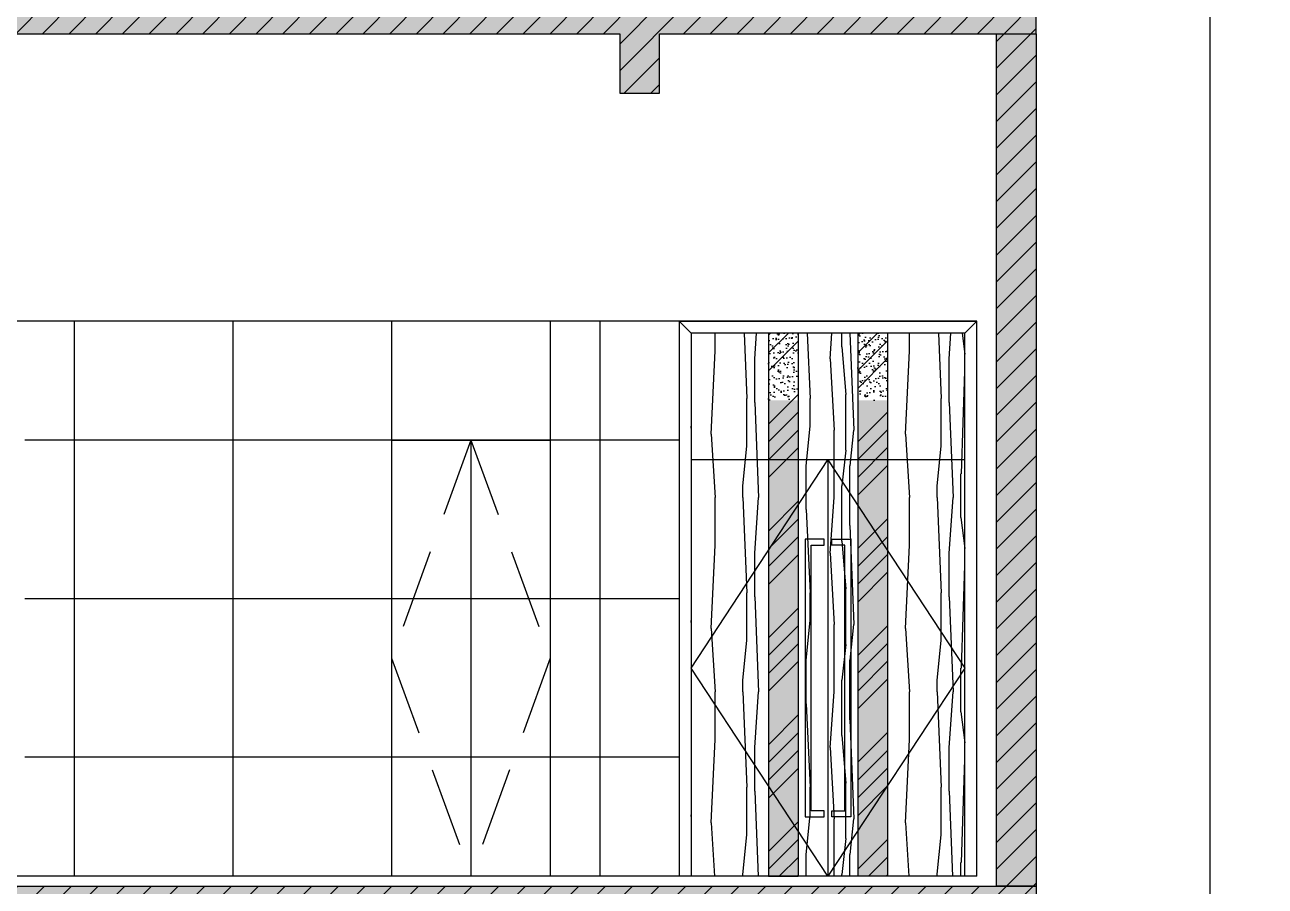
# Model space of a CAD drawing. Header units: millimetres. Extents: x 110215 to 630040, y -488650 to 141897.
# Drawn here: x 393081 to 399335, y -1815 to 2530 of the extents above; entities that cross this region are included whole.
import ezdxf
from ezdxf.xclip import XClip

# ---------------------------------------------------------------- set-up
doc = ezdxf.new("R2010")
doc.units = ezdxf.units.MM
doc.header["$LTSCALE"] = 1000
doc.header["$XCLIPFRAME"] = 0
doc.linetypes.add('_DASH', pattern=[0.6, 0.4, -0.2])
doc.linetypes.add('DOTE', pattern=[2.42, 2, -0.2, 0.02, -0.2])
for name, color, linetype in [('0-140a立面通高转折线', 2, 'Continuous'), ('0-140c立面材料填充', 250, 'Continuous'), ('0-140d立面材料分隔', 146, 'Continuous'), ('0-140立面图剖切线', 4, 'Continuous')]:
    doc.layers.add(name, color=color, linetype=linetype)
pattern_1 = [(50, (-3515.44, 27557.11), (182.18467, -15.939086), [19.05, -209.55]), (355, (-3515.44, 27557.1), (-35.24342, 191.056845), [15.24, -167.64058]), (100.451445, (-3500.26, 27555.78), (146.94125, 175.11775), [16.19001, -178.090245]), (46.1842, (-3515.44, 27607.9), (271.07904, -42.04233), [28.575, -314.325]), (96.63556, (-3492.85, 27604.4), (237.40413, 247.42612), [24.28502, -267.1356]), (351.18415, (-3515.44, 27607.9), (237.40413, 247.42612), [22.85997, -251.45973]), (21, (-3490.04, 27595.21), (151.61439, -102.2652), [19.05, -209.55]), (326, (-3490.04, 27595.2), (61.80203, 184.18797), [15.24, -167.64]), (71.451445, (-3477.41, 27586.69), (213.41642, 81.92277), [16.19001, -178.08994]), (37.5, (-3515.444, 27557.11), (3.088603, 84.555039), [0, -165.608, 0, -170.18, 0, -168.275]), (7.5, (-3515.44, 27557.11), (66.819663, 100.180575), [0, -97.028, 0, -161.798, 0, -64.135]), (327.5, (-3572.086, 27557.11), (135.590595, -5.728744), [0, -63.5, 0, -198.12, 0, -262.89]), (317.5, (-3597.49, 27557.11), (148.12918, 25.42649), [0, -82.55, 0, -131.572, 0, -186.69])]
pattern_2 = [(45, (-3515.44, 27557.11), (-67.35192, 67.35192), [])]
pattern_3 = [(37.5, (481089.714, -264378.034), (-1.6000313, 48.9413237), [0, -38.608, 0, -43.18, 0, -41.275]), (7.5, (481089.714, -264378.034), (44.952328, 71.68251), [0, -20.828, 0, -34.798, 0, -13.335]), (327.5, (481058.47, -264378.034), (79.099237, 0.1437185), [0, -12.7, 0, -45.72, 0, -59.69]), (317.5, (481058.47, -264378.034), (76.355645, 22.292932), [0, -6.35, 0, -29.972, 0, -34.29])]
pattern_4 = [(45, (481089.7, -264378.03), (-269.4077, 269.4077), []), (45, (481179.5, -264378.03), (-269.4077, 269.4077), []), (45, (481269.3, -264378.03), (-269.4077, 269.4077), []), (45, (481359.12, -264378.03), (-269.4077, 269.4077), [])]

# ---------------------------------------------------------------- blocks, each defined once
blk = doc.blocks.new('dsfxdsfs')
h = blk.add_hatch()
h.set_pattern_fill('ANSI31', color=250, scale=30)
h.paths.add_polyline_path([(363296, -23358.4), (363296, -23508.4), (363762.4, -23508.4), (363762.4, -24208.4), (364356.9, -24208.4), (364356.9, -23508.4), (366140.2, -23508.4), (366140.2, -24208.4), (366640.2, -24208.4), (366640.2, -23508.4), (368940.2, -23508.4), (368940.2, -24208.4), (369440.2, -24208.4), (369440.2, -23508.4), (371591.1, -23508.4), (371591.1, -24208.4), (372191.3, -24208.4), (372191.3, -23508.4), (375561.3, -23508.4), (375561.3, -24208.4), (376161.3, -24208.4), (376161.3, -23508.4), (378510.1, -23508.4), (378510.1, -24208.4), (379010.1, -24208.4), (379010.1, -23508.4), (381810.4, -23508.4), (381810.4, -24208.4), (382410.4, -24208.4), (382410.4, -23508.4), (384910.1, -23508.4), (384910.1, -24208.4), (385410.1, -24208.4), (385410.1, -23508.4), (387759.1, -23508.4), (387759.1, -24208.4), (388359.1, -24208.4), (388359.1, -23508.4), (391860.1, -23508.4), (391860.1, -24208.4), (392460.1, -24208.4), (392460.2, -23508.4), (392560.1, -23508.4), (392560.1, -23358.4)])
h.paths.add_polyline_path([(363296, -27808), (392560.1, -27808), (392560.1, -27958), (363296, -27958)])
at = {"layer": '0-140c立面材料填充'}
h = blk.add_hatch(dxfattribs=at)
h.set_pattern_fill('AR-CONC', color=256)
h.paths.add_polyline_path([(363296, -27808), (392560.1, -27808), (392560.1, -27958), (363296, -27958)])
h.paths.add_polyline_path([(363296, -23358.4), (363296, -23508.4), (363762.4, -23508.4), (363762.4, -24208.4), (364356.9, -24208.4), (364356.9, -23508.4), (366140.2, -23508.4), (366140.2, -24208.4), (366640.2, -24208.4), (366640.2, -23508.4), (368940.2, -23508.4), (368940.2, -24208.4), (369440.2, -24208.4), (369440.2, -23508.4), (371591.1, -23508.4), (371591.1, -24208.4), (372191.3, -24208.4), (372191.3, -23508.4), (375561.3, -23508.4), (375561.3, -24208.4), (376161.3, -24208.4), (376161.3, -23508.4), (378510.1, -23508.4), (378510.1, -24208.4), (379010.1, -24208.4), (379010.1, -23508.4), (381810.4, -23508.4), (381810.4, -24208.4), (382410.4, -24208.4), (382410.4, -23508.4), (384910.1, -23508.4), (384910.1, -24208.4), (385410.1, -24208.4), (385410.1, -23508.4), (387759.1, -23508.4), (387759.1, -24208.4), (388359.1, -24208.4), (388359.1, -23508.4), (391860.1, -23508.4), (391860.1, -24208.4), (392460.1, -24208.4), (392460.2, -23508.4), (392560.1, -23508.4), (392560.1, -23358.4)])
blk.add_lwpolyline([(368940.2, -24208.4), (369440.2, -24208.4), (369440.2, -23508.4), (371591.1, -23508.4), (371591.1, -24208.4), (372191.3, -24208.4), (372191.3, -23508.4), (375561.3, -23508.4), (375561.3, -24208.4), (376161.3, -24208.4), (376161.3, -23508.4), (378510.1, -23508.4), (378510.1, -24208.4), (379010.1, -24208.4), (379010.1, -23508.4), (381810.4, -23508.4)])
at = {"layer": '0-140d立面材料分隔'}
for p, q in [((392460.2, -25058), (367446, -25058)), ((392460.2, -25068), (367446, -25068)), ((392460.2, -25448), (367446, -25448)), ((392460.2, -25458), (367446, -25458)), ((392460.2, -25558), (367446, -25558))]:
    blk.add_line(p, q, dxfattribs=at)
at = {"layer": '0-140立面图剖切线'}
for p, q in [((392560.1, -24958), (363296, -24958)), ((392560.1, -27758), (363296, -27758))]:
    blk.add_line(p, q, dxfattribs=at)
blk = doc.blocks.new('dfsdsa')
h = blk.add_hatch()
h.set_pattern_fill('WD木纹1', color=250, scale=20, style=0, pattern_type=2)
h.set_pattern_definition([(90, (2478756, 95059.8), (-980, 6e-14), [140, -840]), (272.29061, (2478756, 95059.8), (980, -3e-06), [500.4, -24019.192]), (272.29061, (2478756, 96039.8), (980, -3e-06), [500.4, -24019.192]), (272.29061, (2478756, 97019.8), (980, -3e-06), [500.4, -24019.192]), (272.29061, (2478756, 97999.8), (980, -3e-06), [500.4, -24019.192]), (272.29061, (2478756, 98979.8), (980, -3e-06), [500.4, -24019.192]), (272.29061, (2478756, 99959.8), (980, -3e-06), [500.4, -24019.192]), (272.29061, (2478756, 100939.8), (980, -3e-06), [500.4, -24019.192]), (272.29061, (2478756, 101919.8), (980, -3e-06), [500.4, -24019.192]), (272.29061, (2478756, 102899.8), (980, -3e-06), [500.4, -24019.192]), (272.29061, (2478756, 103879.8), (980, -3e-06), [500.4, -24019.192]), (272.29061, (2478756, 104859.8), (980, -3e-06), [500.4, -24019.192]), (272.29061, (2478756, 105839.8), (980, -3e-06), [500.4, -24019.192]), (272.29061, (2478756, 106819.8), (980, -3e-06), [500.4, -24019.192]), (272.29061, (2478756, 107799.8), (980, -3e-06), [500.4, -24019.192]), (272.29061, (2478756, 108779.8), (980, -3e-06), [500.4, -24019.192]), (272.29061, (2478756, 109759.8), (980, -3e-06), [500.4, -24019.192]), (272.29061, (2478756, 110739.8), (980, -3e-06), [500.4, -24019.192]), (272.29061, (2478756, 111719.8), (980, -3e-06), [500.4, -24019.192]), (272.29061, (2478756, 112699.8), (980, -3e-06), [500.4, -24019.192]), (272.29061, (2478756, 113679.8), (980, -3e-06), [500.4, -24019.192]), (272.29061, (2478756, 114659.8), (980, -3e-06), [500.4, -24019.192]), (272.29061, (2478756, 115639.8), (980, -3e-06), [500.4, -24019.192]), (272.29061, (2478756, 116619.8), (980, -3e-06), [500.4, -24019.192]), (272.29061, (2478756, 117599.8), (980, -3e-06), [500.4, -24019.192]), (272.29061, (2478756, 118579.8), (980, -3e-06), [500.4, -24019.192]), (83.65981, (2478756, 94379.8), (4e-05, 8820), [181.1077, -8693.1697]), (83.65981, (2478756, 95359.8), (4e-05, 8820), [181.1077, -8693.1697]), (83.65981, (2478756, 96339.8), (4e-05, 8820), [181.1077, -8693.1697]), (83.65981, (2478756, 97319.8), (4e-05, 8820), [181.1077, -8693.1697]), (83.65981, (2478756, 98299.8), (4e-05, 8820), [181.1077, -8693.1697]), (83.65981, (2478756, 99279.8), (4e-05, 8820), [181.1077, -8693.1697]), (83.65981, (2478756, 100259.8), (4e-05, 8820), [181.1077, -8693.1697]), (83.65981, (2478756, 101239.8), (4e-05, 8820), [181.1077, -8693.1697]), (83.65981, (2478756, 102219.8), (4e-05, 8820), [181.1077, -8693.1697]), (90, (2478756, 94219.8), (-980, 6e-14), [160, -820]), (90, (2478716, 94979.8), (-980, 6e-14), [220, -760]), (274.76364, (2478716, 94979.8), (980, -5e-06), [240.832, -11559.931]), (274.76364, (2478716, 95959.8), (980, -5e-06), [240.832, -11559.931]), (274.76364, (2478716, 96939.8), (980, -5e-06), [240.832, -11559.931]), (274.76364, (2478716, 97919.8), (980, -5e-06), [240.832, -11559.931]), (274.76364, (2478716, 98899.8), (980, -5e-06), [240.832, -11559.931]), (274.76364, (2478716, 99879.8), (980, -5e-06), [240.832, -11559.931]), (274.76364, (2478716, 100859.8), (980, -5e-06), [240.832, -11559.931]), (274.76364, (2478716, 101839.8), (980, -5e-06), [240.832, -11559.931]), (274.76364, (2478716, 102819.8), (980, -5e-06), [240.832, -11559.931]), (274.76364, (2478716, 103799.8), (980, -5e-06), [240.832, -11559.931]), (274.76364, (2478716, 104779.8), (980, -5e-06), [240.832, -11559.931]), (274.76364, (2478716, 105759.8), (980, -5e-06), [240.832, -11559.931]), (90, (2478736, 94459.8), (-980, 6e-14), [280, -700]), (83.65981, (2478716, 94279.8), (4e-05, 8820), [181.1077, -8693.1697]), (83.65981, (2478716, 95259.8), (4e-05, 8820), [181.1077, -8693.1697]), (83.65981, (2478716, 96239.8), (4e-05, 8820), [181.1077, -8693.1697]), (83.65981, (2478716, 97219.8), (4e-05, 8820), [181.1077, -8693.1697]), (83.65981, (2478716, 98199.8), (4e-05, 8820), [181.1077, -8693.1697]), (83.65981, (2478716, 99179.8), (4e-05, 8820), [181.1077, -8693.1697]), (83.65981, (2478716, 100159.8), (4e-05, 8820), [181.1077, -8693.1697]), (83.65981, (2478716, 101139.8), (4e-05, 8820), [181.1077, -8693.1697]), (83.65981, (2478716, 102119.8), (4e-05, 8820), [181.1077, -8693.1697]), (90, (2478716, 94219.8), (-980, 6e-14), [60, -920]), (85.914383, (2478656, 94919.8), (6e-05, 13720), [280.7134, -13474.242]), (85.914383, (2478656, 95899.8), (6e-05, 13720), [280.7134, -13474.242]), (85.914383, (2478656, 96879.8), (6e-05, 13720), [280.7134, -13474.242]), (85.914383, (2478656, 97859.8), (6e-05, 13720), [280.7134, -13474.242]), (85.914383, (2478656, 98839.8), (6e-05, 13720), [280.7134, -13474.242]), (85.914383, (2478656, 99819.8), (6e-05, 13720), [280.7134, -13474.242]), (85.914383, (2478656, 100799.8), (6e-05, 13720), [280.7134, -13474.242]), (85.914383, (2478656, 101779.8), (6e-05, 13720), [280.7134, -13474.242]), (85.914383, (2478656, 102759.8), (6e-05, 13720), [280.7134, -13474.242]), (85.914383, (2478656, 103739.8), (6e-05, 13720), [280.7134, -13474.242]), (85.914383, (2478656, 104719.8), (6e-05, 13720), [280.7134, -13474.242]), (85.914383, (2478656, 105699.8), (6e-05, 13720), [280.7134, -13474.242]), (85.914383, (2478656, 106679.8), (6e-05, 13720), [280.7134, -13474.242]), (85.914383, (2478656, 107659.8), (6e-05, 13720), [280.7134, -13474.242]), (85.914383, (2478656, 108639.8), (6e-05, 13720), [280.7134, -13474.242]), (273.17983, (2478656, 94919.8), (980, -3e-06), [360.555, -17306.646]), (273.17983, (2478656, 95899.8), (980, -3e-06), [360.555, -17306.646]), (273.17983, (2478656, 96879.8), (980, -3e-06), [360.555, -17306.646]), (273.17983, (2478656, 97859.8), (980, -3e-06), [360.555, -17306.646]), (273.17983, (2478656, 98839.8), (980, -3e-06), [360.555, -17306.646]), (273.17983, (2478656, 99819.8), (980, -3e-06), [360.555, -17306.646]), (273.17983, (2478656, 100799.8), (980, -3e-06), [360.555, -17306.646]), (273.17983, (2478656, 101779.8), (980, -3e-06), [360.555, -17306.646]), (273.17983, (2478656, 102759.8), (980, -3e-06), [360.555, -17306.646]), (273.17983, (2478656, 103739.8), (980, -3e-06), [360.555, -17306.646]), (273.17983, (2478656, 104719.8), (980, -3e-06), [360.555, -17306.646]), (273.17983, (2478656, 105699.8), (980, -3e-06), [360.555, -17306.646]), (273.17983, (2478656, 106679.8), (980, -3e-06), [360.555, -17306.646]), (273.17983, (2478656, 107659.8), (980, -3e-06), [360.555, -17306.646]), (273.17983, (2478656, 108639.8), (980, -3e-06), [360.555, -17306.646]), (273.17983, (2478656, 109619.8), (980, -3e-06), [360.555, -17306.646]), (273.17983, (2478656, 110599.8), (980, -3e-06), [360.555, -17306.646]), (273.17983, (2478656, 111579.8), (980, -3e-06), [360.555, -17306.646]), (273.17983, (2478656, 112559.8), (980, -3e-06), [360.555, -17306.646]), (90, (2478676, 94219.8), (-980, 6e-14), [340, -640]), (87.27369, (2478856, 94779.8), (-3e-06, 20580), [420.476, -20182.844]), (87.27369, (2478856, 95759.8), (-3e-06, 20580), [420.476, -20182.844]), (87.27369, (2478856, 96739.8), (-3e-06, 20580), [420.476, -20182.844]), (87.27369, (2478856, 97719.8), (-3e-06, 20580), [420.476, -20182.844]), (87.27369, (2478856, 98699.8), (-3e-06, 20580), [420.476, -20182.844]), (87.27369, (2478856, 99679.8), (-3e-06, 20580), [420.476, -20182.844]), (87.27369, (2478856, 100659.8), (-3e-06, 20580), [420.476, -20182.844]), (87.27369, (2478856, 101639.8), (-3e-06, 20580), [420.476, -20182.844]), (87.27369, (2478856, 102619.8), (-3e-06, 20580), [420.476, -20182.844]), (87.27369, (2478856, 103599.8), (-3e-06, 20580), [420.476, -20182.844]), (87.27369, (2478856, 104579.8), (-3e-06, 20580), [420.476, -20182.844]), (87.27369, (2478856, 105559.8), (-3e-06, 20580), [420.476, -20182.844]), (87.27369, (2478856, 106539.8), (-3e-06, 20580), [420.476, -20182.844]), (87.27369, (2478856, 107519.8), (-3e-06, 20580), [420.476, -20182.844]), (87.27369, (2478856, 108499.8), (-3e-06, 20580), [420.476, -20182.844]), (87.27369, (2478856, 109479.8), (-3e-06, 20580), [420.476, -20182.844]), (87.27369, (2478856, 110459.8), (-3e-06, 20580), [420.476, -20182.844]), (87.27369, (2478856, 111439.8), (-3e-06, 20580), [420.476, -20182.844]), (87.27369, (2478856, 112419.8), (-3e-06, 20580), [420.476, -20182.844]), (87.27369, (2478856, 113399.8), (-3e-06, 20580), [420.476, -20182.844]), (87.27369, (2478856, 114379.8), (-3e-06, 20580), [420.476, -20182.844]), (90, (2478856, 94479.8), (-980, 6e-14), [300, -680]), (274.398705, (2478856, 94479.8), (980, 3e-06), [260.768, -12516.8686]), (274.398705, (2478856, 95459.8), (980, 3e-06), [260.768, -12516.8686]), (274.398705, (2478856, 96439.8), (980, 3e-06), [260.768, -12516.8686]), (274.398705, (2478856, 97419.8), (980, 3e-06), [260.768, -12516.8686]), (274.398705, (2478856, 98399.8), (980, 3e-06), [260.768, -12516.8686]), (274.398705, (2478856, 99379.8), (980, 3e-06), [260.768, -12516.8686]), (274.398705, (2478856, 100359.8), (980, 3e-06), [260.768, -12516.8686]), (274.398705, (2478856, 101339.8), (980, 3e-06), [260.768, -12516.8686]), (274.398705, (2478856, 102319.8), (980, 3e-06), [260.768, -12516.8686]), (274.398705, (2478856, 103299.8), (980, 3e-06), [260.768, -12516.8686]), (274.398705, (2478856, 104279.8), (980, 3e-06), [260.768, -12516.8686]), (274.398705, (2478856, 105259.8), (980, 3e-06), [260.768, -12516.8686]), (274.398705, (2478856, 106239.8), (980, 3e-06), [260.768, -12516.8686]), (90, (2478456, 95019.8), (-980, 6e-14), [180, -800]), (84.80557, (2478436, 94799.8), (2e-05, 10780), [220.907, -10603.5466]), (84.80557, (2478436, 95779.8), (2e-05, 10780), [220.907, -10603.5466]), (84.80557, (2478436, 96759.8), (2e-05, 10780), [220.907, -10603.5466]), (84.80557, (2478436, 97739.8), (2e-05, 10780), [220.907, -10603.5466]), (84.80557, (2478436, 98719.8), (2e-05, 10780), [220.907, -10603.5466]), (84.80557, (2478436, 99699.8), (2e-05, 10780), [220.907, -10603.5466]), (84.80557, (2478436, 100679.8), (2e-05, 10780), [220.907, -10603.5466]), (84.80557, (2478436, 101659.8), (2e-05, 10780), [220.907, -10603.5466]), (84.80557, (2478436, 102639.8), (2e-05, 10780), [220.907, -10603.5466]), (84.80557, (2478436, 103619.8), (2e-05, 10780), [220.907, -10603.5466]), (84.80557, (2478436, 104599.8), (2e-05, 10780), [220.907, -10603.5466]), (84.80557, (2478436, 105579.8), (2e-05, 10780), [220.907, -10603.5466]), (90, (2478436, 94479.8), (-980, 6e-14), [320, -660]), (274.398705, (2478436, 94479.8), (980, 3e-06), [260.768, -12516.8686]), (274.398705, (2478436, 95459.8), (980, 3e-06), [260.768, -12516.8686]), (274.398705, (2478436, 96439.8), (980, 3e-06), [260.768, -12516.8686]), (274.398705, (2478436, 97419.8), (980, 3e-06), [260.768, -12516.8686]), (274.398705, (2478436, 98399.8), (980, 3e-06), [260.768, -12516.8686]), (274.398705, (2478436, 99379.8), (980, 3e-06), [260.768, -12516.8686]), (274.398705, (2478436, 100359.8), (980, 3e-06), [260.768, -12516.8686]), (274.398705, (2478436, 101339.8), (980, 3e-06), [260.768, -12516.8686]), (274.398705, (2478436, 102319.8), (980, 3e-06), [260.768, -12516.8686]), (274.398705, (2478436, 103299.8), (980, 3e-06), [260.768, -12516.8686]), (274.398705, (2478436, 104279.8), (980, 3e-06), [260.768, -12516.8686]), (274.398705, (2478436, 105259.8), (980, 3e-06), [260.768, -12516.8686]), (274.398705, (2478436, 106239.8), (980, 3e-06), [260.768, -12516.8686]), (90, (2478916, 95059.8), (-980, 6e-14), [140, -840]), (272.385944, (2478916, 95059.8), (980, -6e-06), [480.416, -23059.991]), (272.385944, (2478916, 96039.8), (980, -6e-06), [480.416, -23059.991]), (272.385944, (2478916, 97019.8), (980, -6e-06), [480.416, -23059.991]), (272.385944, (2478916, 97999.8), (980, -6e-06), [480.416, -23059.991]), (272.385944, (2478916, 98979.8), (980, -6e-06), [480.416, -23059.991]), (272.385944, (2478916, 99959.8), (980, -6e-06), [480.416, -23059.991]), (272.385944, (2478916, 100939.8), (980, -6e-06), [480.416, -23059.991]), (272.385944, (2478916, 101919.8), (980, -6e-06), [480.416, -23059.991]), (272.385944, (2478916, 102899.8), (980, -6e-06), [480.416, -23059.991]), (272.385944, (2478916, 103879.8), (980, -6e-06), [480.416, -23059.991]), (272.385944, (2478916, 104859.8), (980, -6e-06), [480.416, -23059.991]), (272.385944, (2478916, 105839.8), (980, -6e-06), [480.416, -23059.991]), (272.385944, (2478916, 106819.8), (980, -6e-06), [480.416, -23059.991]), (272.385944, (2478916, 107799.8), (980, -6e-06), [480.416, -23059.991]), (272.385944, (2478916, 108779.8), (980, -6e-06), [480.416, -23059.991]), (272.385944, (2478916, 109759.8), (980, -6e-06), [480.416, -23059.991]), (272.385944, (2478916, 110739.8), (980, -6e-06), [480.416, -23059.991]), (272.385944, (2478916, 111719.8), (980, -6e-06), [480.416, -23059.991]), (272.385944, (2478916, 112699.8), (980, -6e-06), [480.416, -23059.991]), (272.385944, (2478916, 113679.8), (980, -6e-06), [480.416, -23059.991]), (272.385944, (2478916, 114659.8), (980, -6e-06), [480.416, -23059.991]), (272.385944, (2478916, 115639.8), (980, -6e-06), [480.416, -23059.991]), (272.385944, (2478916, 116619.8), (980, -6e-06), [480.416, -23059.991]), (272.385944, (2478916, 117599.8), (980, -6e-06), [480.416, -23059.991]), (272.385944, (2478916, 118579.8), (980, -6e-06), [480.416, -23059.991]), (86.82017, (2478916, 94219.8), (-3e-05, 17640), [360.555, -17306.646]), (86.82017, (2478916, 95199.8), (-3e-05, 17640), [360.555, -17306.646]), (86.82017, (2478916, 96179.8), (-3e-05, 17640), [360.555, -17306.646]), (86.82017, (2478916, 97159.8), (-3e-05, 17640), [360.555, -17306.646]), (86.82017, (2478916, 98139.8), (-3e-05, 17640), [360.555, -17306.646]), (86.82017, (2478916, 99119.8), (-3e-05, 17640), [360.555, -17306.646]), (86.82017, (2478916, 100099.8), (-3e-05, 17640), [360.555, -17306.646]), (86.82017, (2478916, 101079.8), (-3e-05, 17640), [360.555, -17306.646]), (86.82017, (2478916, 102059.8), (-3e-05, 17640), [360.555, -17306.646]), (86.82017, (2478916, 103039.8), (-3e-05, 17640), [360.555, -17306.646]), (86.82017, (2478916, 104019.8), (-3e-05, 17640), [360.555, -17306.646]), (86.82017, (2478916, 104999.8), (-3e-05, 17640), [360.555, -17306.646]), (86.82017, (2478916, 105979.8), (-3e-05, 17640), [360.555, -17306.646]), (86.82017, (2478916, 106959.8), (-3e-05, 17640), [360.555, -17306.646]), (86.82017, (2478916, 107939.8), (-3e-05, 17640), [360.555, -17306.646]), (86.82017, (2478916, 108919.8), (-3e-05, 17640), [360.555, -17306.646]), (86.82017, (2478916, 109899.8), (-3e-05, 17640), [360.555, -17306.646]), (86.82017, (2478916, 110879.8), (-3e-05, 17640), [360.555, -17306.646]), (86.82017, (2478916, 111859.8), (-3e-05, 17640), [360.555, -17306.646]), (90, (2479056, 94959.8), (-980, 6e-14), [240, -740]), (87.27369, (2479036, 94539.8), (-3e-06, 20580), [420.476, -20182.844]), (87.27369, (2479036, 95519.8), (-3e-06, 20580), [420.476, -20182.844]), (87.27369, (2479036, 96499.8), (-3e-06, 20580), [420.476, -20182.844]), (87.27369, (2479036, 97479.8), (-3e-06, 20580), [420.476, -20182.844]), (87.27369, (2479036, 98459.8), (-3e-06, 20580), [420.476, -20182.844]), (87.27369, (2479036, 99439.8), (-3e-06, 20580), [420.476, -20182.844]), (87.27369, (2479036, 100419.8), (-3e-06, 20580), [420.476, -20182.844]), (87.27369, (2479036, 101399.8), (-3e-06, 20580), [420.476, -20182.844]), (87.27369, (2479036, 102379.8), (-3e-06, 20580), [420.476, -20182.844]), (87.27369, (2479036, 103359.8), (-3e-06, 20580), [420.476, -20182.844]), (87.27369, (2479036, 104339.8), (-3e-06, 20580), [420.476, -20182.844]), (87.27369, (2479036, 105319.8), (-3e-06, 20580), [420.476, -20182.844]), (87.27369, (2479036, 106299.8), (-3e-06, 20580), [420.476, -20182.844]), (87.27369, (2479036, 107279.8), (-3e-06, 20580), [420.476, -20182.844]), (87.27369, (2479036, 108259.8), (-3e-06, 20580), [420.476, -20182.844]), (87.27369, (2479036, 109239.8), (-3e-06, 20580), [420.476, -20182.844]), (87.27369, (2479036, 110219.8), (-3e-06, 20580), [420.476, -20182.844]), (87.27369, (2479036, 111199.8), (-3e-06, 20580), [420.476, -20182.844]), (87.27369, (2479036, 112179.8), (-3e-06, 20580), [420.476, -20182.844]), (87.27369, (2479036, 113159.8), (-3e-06, 20580), [420.476, -20182.844]), (87.27369, (2479036, 114139.8), (-3e-06, 20580), [420.476, -20182.844]), (273.576334, (2479036, 94539.8), (980, -6e-06), [320.6244, -15389.971]), (273.576334, (2479036, 95519.8), (980, -6e-06), [320.6244, -15389.971]), (273.576334, (2479036, 96499.8), (980, -6e-06), [320.6244, -15389.971]), (273.576334, (2479036, 97479.8), (980, -6e-06), [320.6244, -15389.971]), (273.576334, (2479036, 98459.8), (980, -6e-06), [320.6244, -15389.971]), (273.576334, (2479036, 99439.8), (980, -6e-06), [320.6244, -15389.971]), (273.576334, (2479036, 100419.8), (980, -6e-06), [320.6244, -15389.971]), (273.576334, (2479036, 101399.8), (980, -6e-06), [320.6244, -15389.971]), (273.576334, (2479036, 102379.8), (980, -6e-06), [320.6244, -15389.971]), (273.576334, (2479036, 103359.8), (980, -6e-06), [320.6244, -15389.971]), (273.576334, (2479036, 104339.8), (980, -6e-06), [320.6244, -15389.971]), (273.576334, (2479036, 105319.8), (980, -6e-06), [320.6244, -15389.971]), (273.576334, (2479036, 106299.8), (980, -6e-06), [320.6244, -15389.971]), (273.576334, (2479036, 107279.8), (980, -6e-06), [320.6244, -15389.971]), (273.576334, (2479036, 108259.8), (980, -6e-06), [320.6244, -15389.971]), (273.576334, (2479036, 109239.8), (980, -6e-06), [320.6244, -15389.971]), (90, (2478336, 95099.8), (-980, 6e-14), [100, -880]), (277.125016, (2478336, 95099.8), (980, -6e-06), [161.245, -7739.7674]), (277.125016, (2478336, 96079.8), (980, -6e-06), [161.245, -7739.7674]), (277.125016, (2478336, 97059.8), (980, -6e-06), [161.245, -7739.7674]), (277.125016, (2478336, 98039.8), (980, -6e-06), [161.245, -7739.7674]), (277.125016, (2478336, 99019.8), (980, -6e-06), [161.245, -7739.7674]), (277.125016, (2478336, 99999.8), (980, -6e-06), [161.245, -7739.7674]), (277.125016, (2478336, 100979.8), (980, -6e-06), [161.245, -7739.7674]), (277.125016, (2478336, 101959.8), (980, -6e-06), [161.245, -7739.7674]), (277.125016, (2478336, 102939.8), (980, -6e-06), [161.245, -7739.7674]), (88.09085, (2478336, 94339.8), (-0.0002, 29400), [600.333, -28815.996]), (88.09085, (2478336, 95319.8), (-0.0002, 29400), [600.333, -28815.996]), (88.09085, (2478336, 96299.8), (-0.0002, 29400), [600.333, -28815.996]), (88.09085, (2478336, 97279.8), (-0.0002, 29400), [600.333, -28815.996]), (88.09085, (2478336, 98259.8), (-0.0002, 29400), [600.333, -28815.996]), (88.09085, (2478336, 99239.8), (-0.0002, 29400), [600.333, -28815.996]), (88.09085, (2478336, 100219.8), (-0.0002, 29400), [600.333, -28815.996]), (88.09085, (2478336, 101199.8), (-0.0002, 29400), [600.333, -28815.996]), (88.09085, (2478336, 102179.8), (-0.0002, 29400), [600.333, -28815.996]), (88.09085, (2478336, 103159.8), (-0.0002, 29400), [600.333, -28815.996]), (88.09085, (2478336, 104139.8), (-0.0002, 29400), [600.333, -28815.996]), (88.09085, (2478336, 105119.8), (-0.0002, 29400), [600.333, -28815.996]), (88.09085, (2478336, 106099.8), (-0.0002, 29400), [600.333, -28815.996]), (88.09085, (2478336, 107079.8), (-0.0002, 29400), [600.333, -28815.996]), (88.09085, (2478336, 108059.8), (-0.0002, 29400), [600.333, -28815.996]), (88.09085, (2478336, 109039.8), (-0.0002, 29400), [600.333, -28815.996]), (88.09085, (2478336, 110019.8), (-0.0002, 29400), [600.333, -28815.996]), (88.09085, (2478336, 110999.8), (-0.0002, 29400), [600.333, -28815.996]), (88.09085, (2478336, 111979.8), (-0.0002, 29400), [600.333, -28815.996]), (88.09085, (2478336, 112959.8), (-0.0002, 29400), [600.333, -28815.996]), (88.09085, (2478336, 113939.8), (-0.0002, 29400), [600.333, -28815.996]), (88.09085, (2478336, 114919.8), (-0.0002, 29400), [600.333, -28815.996]), (88.09085, (2478336, 115899.8), (-0.0002, 29400), [600.333, -28815.996]), (88.09085, (2478336, 116879.8), (-0.0002, 29400), [600.333, -28815.996]), (88.09085, (2478336, 117859.8), (-0.0002, 29400), [600.333, -28815.996]), (88.09085, (2478336, 118839.8), (-0.0002, 29400), [600.333, -28815.996]), (88.09085, (2478336, 119819.8), (-0.0002, 29400), [600.333, -28815.996]), (88.09085, (2478336, 120799.8), (-0.0002, 29400), [600.333, -28815.996]), (88.09085, (2478336, 121779.8), (-0.0002, 29400), [600.333, -28815.996]), (88.09085, (2478336, 122759.8), (-0.0002, 29400), [600.333, -28815.996]), (90, (2478336, 94219.8), (-980, 6e-14), [120, -860]), (85.914383, (2479256, 94919.8), (6e-05, 13720), [280.7134, -13474.242]), (85.914383, (2479256, 95899.8), (6e-05, 13720), [280.7134, -13474.242]), (85.914383, (2479256, 96879.8), (6e-05, 13720), [280.7134, -13474.242]), (85.914383, (2479256, 97859.8), (6e-05, 13720), [280.7134, -13474.242]), (85.914383, (2479256, 98839.8), (6e-05, 13720), [280.7134, -13474.242]), (85.914383, (2479256, 99819.8), (6e-05, 13720), [280.7134, -13474.242]), (85.914383, (2479256, 100799.8), (6e-05, 13720), [280.7134, -13474.242]), (85.914383, (2479256, 101779.8), (6e-05, 13720), [280.7134, -13474.242]), (85.914383, (2479256, 102759.8), (6e-05, 13720), [280.7134, -13474.242]), (85.914383, (2479256, 103739.8), (6e-05, 13720), [280.7134, -13474.242]), (85.914383, (2479256, 104719.8), (6e-05, 13720), [280.7134, -13474.242]), (85.914383, (2479256, 105699.8), (6e-05, 13720), [280.7134, -13474.242]), (85.914383, (2479256, 106679.8), (6e-05, 13720), [280.7134, -13474.242]), (85.914383, (2479256, 107659.8), (6e-05, 13720), [280.7134, -13474.242]), (85.914383, (2479256, 108639.8), (6e-05, 13720), [280.7134, -13474.242]), (90, (2479256, 94699.8), (-980, 6e-14), [220, -760]), (272.385944, (2479256, 94699.8), (980, -6e-06), [480.416, -23059.991]), (272.385944, (2479256, 95679.8), (980, -6e-06), [480.416, -23059.991]), (272.385944, (2479256, 96659.8), (980, -6e-06), [480.416, -23059.991]), (272.385944, (2479256, 97639.8), (980, -6e-06), [480.416, -23059.991]), (272.385944, (2479256, 98619.8), (980, -6e-06), [480.416, -23059.991]), (272.385944, (2479256, 99599.8), (980, -6e-06), [480.416, -23059.991]), (272.385944, (2479256, 100579.8), (980, -6e-06), [480.416, -23059.991]), (272.385944, (2479256, 101559.8), (980, -6e-06), [480.416, -23059.991]), (272.385944, (2479256, 102539.8), (980, -6e-06), [480.416, -23059.991]), (272.385944, (2479256, 103519.8), (980, -6e-06), [480.416, -23059.991]), (272.385944, (2479256, 104499.8), (980, -6e-06), [480.416, -23059.991]), (272.385944, (2479256, 105479.8), (980, -6e-06), [480.416, -23059.991]), (272.385944, (2479256, 106459.8), (980, -6e-06), [480.416, -23059.991]), (272.385944, (2479256, 107439.8), (980, -6e-06), [480.416, -23059.991]), (272.385944, (2479256, 108419.8), (980, -6e-06), [480.416, -23059.991]), (272.385944, (2479256, 109399.8), (980, -6e-06), [480.416, -23059.991]), (272.385944, (2479256, 110379.8), (980, -6e-06), [480.416, -23059.991]), (272.385944, (2479256, 111359.8), (980, -6e-06), [480.416, -23059.991]), (272.385944, (2479256, 112339.8), (980, -6e-06), [480.416, -23059.991]), (272.385944, (2479256, 113319.8), (980, -6e-06), [480.416, -23059.991]), (272.385944, (2479256, 114299.8), (980, -6e-06), [480.416, -23059.991]), (272.385944, (2479256, 115279.8), (980, -6e-06), [480.416, -23059.991]), (272.385944, (2479256, 116259.8), (980, -6e-06), [480.416, -23059.991]), (272.385944, (2479256, 117239.8), (980, -6e-06), [480.416, -23059.991]), (272.385944, (2479256, 118219.8), (980, -6e-06), [480.416, -23059.991]), (272.385944, (2479196, 95199.8), (980, -6e-06), [480.416, -23059.991]), (272.385944, (2479196, 96179.8), (980, -6e-06), [480.416, -23059.991]), (272.385944, (2479196, 97159.8), (980, -6e-06), [480.416, -23059.991]), (272.385944, (2479196, 98139.8), (980, -6e-06), [480.416, -23059.991]), (272.385944, (2479196, 99119.8), (980, -6e-06), [480.416, -23059.991]), (272.385944, (2479196, 100099.8), (980, -6e-06), [480.416, -23059.991]), (272.385944, (2479196, 101079.8), (980, -6e-06), [480.416, -23059.991]), (272.385944, (2479196, 102059.8), (980, -6e-06), [480.416, -23059.991]), (272.385944, (2479196, 103039.8), (980, -6e-06), [480.416, -23059.991]), (272.385944, (2479196, 104019.8), (980, -6e-06), [480.416, -23059.991]), (272.385944, (2479196, 104999.8), (980, -6e-06), [480.416, -23059.991]), (272.385944, (2479196, 105979.8), (980, -6e-06), [480.416, -23059.991]), (272.385944, (2479196, 106959.8), (980, -6e-06), [480.416, -23059.991]), (272.385944, (2479196, 107939.8), (980, -6e-06), [480.416, -23059.991]), (272.385944, (2479196, 108919.8), (980, -6e-06), [480.416, -23059.991]), (272.385944, (2479196, 109899.8), (980, -6e-06), [480.416, -23059.991]), (272.385944, (2479196, 110879.8), (980, -6e-06), [480.416, -23059.991]), (272.385944, (2479196, 111859.8), (980, -6e-06), [480.416, -23059.991]), (272.385944, (2479196, 112839.8), (980, -6e-06), [480.416, -23059.991]), (272.385944, (2479196, 113819.8), (980, -6e-06), [480.416, -23059.991]), (272.385944, (2479196, 114799.8), (980, -6e-06), [480.416, -23059.991]), (272.385944, (2479196, 115779.8), (980, -6e-06), [480.416, -23059.991]), (272.385944, (2479196, 116759.8), (980, -6e-06), [480.416, -23059.991]), (272.385944, (2479196, 117739.8), (980, -6e-06), [480.416, -23059.991]), (272.385944, (2479196, 118719.8), (980, -6e-06), [480.416, -23059.991]), (90, (2479216, 94479.8), (-980, 6e-14), [240, -740]), (84.289407, (2479196, 94279.8), (-2e-05, 9800), [200.9975, -9647.8806]), (84.289407, (2479196, 95259.8), (-2e-05, 9800), [200.9975, -9647.8806]), (84.289407, (2479196, 96239.8), (-2e-05, 9800), [200.9975, -9647.8806]), (84.289407, (2479196, 97219.8), (-2e-05, 9800), [200.9975, -9647.8806]), (84.289407, (2479196, 98199.8), (-2e-05, 9800), [200.9975, -9647.8806]), (84.289407, (2479196, 99179.8), (-2e-05, 9800), [200.9975, -9647.8806]), (84.289407, (2479196, 100159.8), (-2e-05, 9800), [200.9975, -9647.8806]), (84.289407, (2479196, 101139.8), (-2e-05, 9800), [200.9975, -9647.8806]), (84.289407, (2479196, 102119.8), (-2e-05, 9800), [200.9975, -9647.8806]), (84.289407, (2479196, 103099.8), (-2e-05, 9800), [200.9975, -9647.8806]), (84.289407, (2479196, 104079.8), (-2e-05, 9800), [200.9975, -9647.8806]), (90, (2479196, 94219.8), (-980, 6e-14), [60, -920]), (90, (2478536, 95139.8), (-980, 6e-14), [60, -920]), (272.72631, (2478536, 95139.8), (980, 7e-06), [420.476, -20182.844]), (272.72631, (2478536, 96119.8), (980, 7e-06), [420.476, -20182.844]), (272.72631, (2478536, 97099.8), (980, 7e-06), [420.476, -20182.844]), (272.72631, (2478536, 98079.8), (980, 7e-06), [420.476, -20182.844]), (272.72631, (2478536, 99059.8), (980, 7e-06), [420.476, -20182.844]), (272.72631, (2478536, 100039.8), (980, 7e-06), [420.476, -20182.844]), (272.72631, (2478536, 101019.8), (980, 7e-06), [420.476, -20182.844]), (272.72631, (2478536, 101999.8), (980, 7e-06), [420.476, -20182.844]), (272.72631, (2478536, 102979.8), (980, 7e-06), [420.476, -20182.844]), (272.72631, (2478536, 103959.8), (980, 7e-06), [420.476, -20182.844]), (272.72631, (2478536, 104939.8), (980, 7e-06), [420.476, -20182.844]), (272.72631, (2478536, 105919.8), (980, 7e-06), [420.476, -20182.844]), (272.72631, (2478536, 106899.8), (980, 7e-06), [420.476, -20182.844]), (272.72631, (2478536, 107879.8), (980, 7e-06), [420.476, -20182.844]), (272.72631, (2478536, 108859.8), (980, 7e-06), [420.476, -20182.844]), (272.72631, (2478536, 109839.8), (980, 7e-06), [420.476, -20182.844]), (272.72631, (2478536, 110819.8), (980, 7e-06), [420.476, -20182.844]), (272.72631, (2478536, 111799.8), (980, 7e-06), [420.476, -20182.844]), (272.72631, (2478536, 112779.8), (980, 7e-06), [420.476, -20182.844]), (272.72631, (2478536, 113759.8), (980, 7e-06), [420.476, -20182.844]), (272.72631, (2478536, 114739.8), (980, 7e-06), [420.476, -20182.844]), (90, (2478556, 94579.8), (-980, 6e-14), [140, -840]), (84.289407, (2478536, 94379.8), (-2e-05, 9800), [200.9975, -9647.8806]), (84.289407, (2478536, 95359.8), (-2e-05, 9800), [200.9975, -9647.8806]), (84.289407, (2478536, 96339.8), (-2e-05, 9800), [200.9975, -9647.8806]), (84.289407, (2478536, 97319.8), (-2e-05, 9800), [200.9975, -9647.8806]), (84.289407, (2478536, 98299.8), (-2e-05, 9800), [200.9975, -9647.8806]), (84.289407, (2478536, 99279.8), (-2e-05, 9800), [200.9975, -9647.8806]), (84.289407, (2478536, 100259.8), (-2e-05, 9800), [200.9975, -9647.8806]), (84.289407, (2478536, 101239.8), (-2e-05, 9800), [200.9975, -9647.8806]), (84.289407, (2478536, 102219.8), (-2e-05, 9800), [200.9975, -9647.8806]), (84.289407, (2478536, 103199.8), (-2e-05, 9800), [200.9975, -9647.8806]), (84.289407, (2478536, 104179.8), (-2e-05, 9800), [200.9975, -9647.8806]), (90, (2478536, 94219.8), (-980, 6e-14), [160, -820])])
h.paths.add_polyline_path([(174677.1, 9868.7), (174527.1, 9868.7), (174527.1, 7468.7), (174677.1, 7468.7)])
h.paths.add_polyline_path([(174827.1, 9868.7), (174677.1, 9868.7), (174677.1, 7468.7), (174827.1, 7468.7)])
h.paths.add_polyline_path([(173987.1, 9868.7), (173987.1, 7468.7), (174347.1, 7468.7), (174347.1, 9868.7)])
h.paths.add_polyline_path([(175367.1, 7468.7), (175367.1, 9868.7), (175007.1, 9868.7), (175007.1, 7468.7)])
h.paths.add_polyline_path([(175367.1, 10208.7), (175007.1, 10208.7), (175007.1, 9868.7), (175367.1, 9868.7)])
h.paths.add_polyline_path([(174827.1, 10208.7), (174527.1, 10208.7), (174527.1, 9868.7), (174827.1, 9868.7)])
h.paths.add_polyline_path([(174347.1, 10208.7), (173987.1, 10208.7), (173987.1, 9868.7), (174347.1, 9868.7)])
h = blk.add_hatch()
h.set_pattern_fill('AR-SAND', color=8, style=0)
h.set_pattern_definition(pattern_3)
h.paths.add_polyline_path([(174977.1, 10208.7), (174827.1, 10208.7), (174827.1, 9868.7), (174977.1, 9868.7)])
h.paths.add_polyline_path([(174527.1, 10208.7), (174377.1, 10208.7), (174377.1, 9868.7), (174527.1, 9868.7)])
h = blk.add_hatch()
h.set_pattern_fill('ANSI34', color=8, scale=20, style=0)
h.set_pattern_definition(pattern_4)
h.paths.add_polyline_path([(174977.1, 10208.7), (174827.1, 10208.7), (174827.1, 9868.7), (174977.1, 9868.7)])
h.paths.add_polyline_path([(174527.1, 10208.7), (174377.1, 10208.7), (174377.1, 9868.7), (174527.1, 9868.7)])
h = blk.add_hatch()
h.set_pattern_fill('ANSI34', color=8, scale=20, style=0)
h.set_pattern_definition(pattern_4)
h.paths.add_polyline_path([(174377.1, 9868.7), (174377.1, 7468.7), (174527.1, 7468.7), (174527.1, 9868.7)])
h.paths.add_polyline_path([(174977.1, 7468.7), (174977.1, 9868.7), (174827.1, 9868.7), (174827.1, 7468.7)])
h = blk.add_hatch()
h.set_pattern_fill('AR-SAND', color=8, style=0)
h.set_pattern_definition(pattern_3)
h.paths.add_polyline_path([(174377.1, 9868.7), (174377.1, 7468.7), (174527.1, 7468.7), (174527.1, 9868.7)])
h.paths.add_polyline_path([(174977.1, 7468.7), (174977.1, 9868.7), (174827.1, 9868.7), (174827.1, 7468.7)])
at = {"color": 8}
for p, q in [((173987.1, 10208.7), (173927.1, 10268.7)), ((175367.1, 10208.7), (175427.1, 10268.7))]:
    blk.add_line(p, q, dxfattribs=at)
at = {"color": 4}
for p, q in [((174377.1, 7468.7), (174527.1, 7468.7)), ((174977.1, 7468.7), (174827.1, 7468.7))]:
    blk.add_line(p, q, dxfattribs=at)
at = {"color": 8, "linetype": 'DOTE', "ltscale": 200}
blk.add_lwpolyline([(174677.1, 9568.7), (175367.1, 8518.7), (174677.1, 7468.7), (173987.1, 8518.7), (174677.1, 9568.7)], dxfattribs=at)
at = {"color": 1}
for points in [[(174657.1, 9138.7), (174657.1, 9168.7), (174562.1, 9168.7), (174562.1, 7768.7), (174657.1, 7768.7), (174657.1, 7798.7), (174592.1, 7798.7), (174592.1, 9138.7), (174657.1, 9138.7)], [(174697.1, 9138.7), (174697.1, 9168.7), (174792.1, 9168.7), (174792.1, 7768.7), (174697.1, 7768.7), (174697.1, 7798.7), (174762.1, 7798.7), (174762.1, 9138.7), (174697.1, 9138.7)]]:
    blk.add_lwpolyline(points, dxfattribs=at)
at = {"layer": '0-140d立面材料分隔'}
for p, q in [((173927.1, 10268.7), (175427.1, 10268.7)), ((173927.1, 10268.7), (173927.1, 7468.7)), ((175427.1, 7468.7), (175427.1, 10268.7)), ((173987.1, 10208.7), (173987.1, 7468.7)), ((175367.1, 10208.7), (173987.1, 10208.7)), ((174377.1, 10208.7), (174377.1, 7468.7)), ((174527.1, 10208.7), (174527.1, 7468.7)), ((174827.1, 10208.7), (174827.1, 7468.7)), ((174977.1, 10208.7), (174977.1, 7468.7)), ((175367.1, 7468.7), (175367.1, 10208.7)), ((175367.1, 9568.7), (173987.1, 9568.7)), ((174677.1, 9568.7), (174677.1, 7468.7))]:
    blk.add_line(p, q, dxfattribs=at)

msp = doc.modelspace()

# ---------------------------------------------------------------- hatches: boundary and pattern name
h = msp.add_hatch()
h.set_pattern_fill('ANSI31', color=250, scale=30)
h.set_pattern_definition(pattern_2)
h.paths.add_polyline_path([(387080.6, -1814.7), (398180.8, -1814.7), (398180.8, -1964.7), (387080.6, -1964.7)])
edge = h.paths.add_edge_path()
edge.add_line((387080.6, 2634.8), (387080.6, 2034.8))
edge.add_line((387080.6, 2034.8), (387380.6, 2034.8))
edge.add_line((387380.6, 2034.8), (387380.6, 2484.8))
edge.add_line((387380.6, 2484.8), (396080.9, 2484.8))
edge.add_line((396080.9, 2484.8), (396080.9, 2184.8))
edge.add_line((396080.9, 2184.8), (396280.9, 2184.8))
edge.add_line((396280.9, 2184.8), (396280.9, 2484.8))
edge.add_line((396280.9, 2484.8), (398180.8, 2484.8))
edge.add_line((398180.8, 2484.8), (398180.8, 2634.8))
edge.add_line((398180.8, 2634.8), (387080.6, 2634.8))
h = msp.add_hatch()
h.set_pattern_fill('ANSI31', color=250, scale=30)
h.set_pattern_definition(pattern_2)
h.paths.add_polyline_path([(397980.8, 2484.8), (398180.8, 2484.8), (398180.8, -1814.7), (397980.8, -1814.7)])
at = {"layer": '0-140c立面材料填充'}
h = msp.add_hatch(dxfattribs=at)
h.set_pattern_fill('AR-CONC', color=256)
h.set_pattern_definition(pattern_1)
h.paths.add_polyline_path([(387080.6, -1814.7), (398180.8, -1814.7), (398180.8, -1964.7), (387080.6, -1964.7)])
edge = h.paths.add_edge_path()
edge.add_line((387080.6, 2634.8), (387080.6, 2034.8))
edge.add_line((387080.6, 2034.8), (387380.6, 2034.8))
edge.add_line((387380.6, 2034.8), (387380.6, 2484.8))
edge.add_line((387380.6, 2484.8), (396080.9, 2484.8))
edge.add_line((396080.9, 2484.8), (396080.9, 2184.8))
edge.add_line((396080.9, 2184.8), (396280.9, 2184.8))
edge.add_line((396280.9, 2184.8), (396280.9, 2484.8))
edge.add_line((396280.9, 2484.8), (398180.8, 2484.8))
edge.add_line((398180.8, 2484.8), (398180.8, 2634.8))
edge.add_line((398180.8, 2634.8), (387080.6, 2634.8))
h = msp.add_hatch(dxfattribs=at)
h.set_pattern_fill('AR-CONC', color=256)
h.set_pattern_definition(pattern_1)
h.paths.add_polyline_path([(397980.8, 2484.8), (398180.8, 2484.8), (398180.8, -1814.7), (397980.8, -1814.7)])

# ---------------------------------------------------------------- linework, layer by layer
msp.add_line((399055.7, 6094.5), (399055.7, -4761.1))
msp.add_lwpolyline([(387080.6, 2634.8), (387080.6, 2034.8), (387380.6, 2034.8), (387380.6, 2484.8), (396080.9, 2484.8), (396080.9, 2184.8), (396280.9, 2184.8), (396280.9, 2484.8), (398180.8, 2484.8), (398180.8, 2634.8), (387080.6, 2634.8)])
for points in [[(397980.8, 2484.8), (398180.8, 2484.8), (398180.8, -1814.7), (397980.8, -1814.7)], [(387080.6, -1814.7), (398180.8, -1814.7), (398180.8, -1964.7), (387080.6, -1964.7)]]:
    msp.add_lwpolyline(points, close=True)
at = {"layer": '0-140a立面通高转折线'}
for p, q in [((395730.5, 1035.3), (395730.5, -1764.7)), ((395980.9, 1035.3), (395980.9, -1764.7))]:
    msp.add_line(p, q, dxfattribs=at)
at = {"layer": '0-140c立面材料填充', "color": 251}
for p, q in [((393330.9, -1764.7), (393330.9, 1035.3)), ((394130.9, -1764.7), (394130.9, 1035.3)), ((394930.9, 435.3), (394930.9, 1035.3)), ((396380.9, 435.3), (393080.9, 435.3)), ((395330.7, 435.3), (395330.7, -1764.7)), ((396380.9, -364.7), (393080.9, -364.7)), ((396380.9, -1164.7), (393080.9, -1164.7))]:
    msp.add_line(p, q, dxfattribs=at)
at = {"layer": '0-140c立面材料填充', "color": 251, "linetype": '_DASH'}
for points in [[(395330.7, 435.3), (394930.7, -664.7), (395330.7, -1764.7)], [(395330.7, 435.3), (395730.7, -664.7), (395330.7, -1764.7)]]:
    msp.add_lwpolyline(points, dxfattribs=at)
at = {"layer": '0-140d立面材料分隔'}
msp.add_lwpolyline([(394930.9, -1764.7), (394930.9, 435.3), (395730.5, 435.3), (395730.5, -1764.7)], dxfattribs=at)
at = {"layer": '0-140立面图剖切线'}
for p, q in [((397880.8, 1035.3), (387080.6, 1035.3)), ((397880.8, -1764.7), (397880.8, 1035.3)), ((397880.8, -1764.7), (387080.6, -1764.7))]:
    msp.add_line(p, q, dxfattribs=at)

# ---------------------------------------------------------------- block references
at = {"color": 5}
ref = msp.add_blockref('dsfxdsfs', (17744.2, 25993.3), dxfattribs=at)
XClip(ref).set_block_clipping_path([(382245.6371926181, -29954.3576918291), (392952.289505601, -20698.7862632577)])
msp.add_blockref('dfsdsa', (222453.7, -9233.4), dxfattribs=at)

doc.saveas('drawing.dxf')
